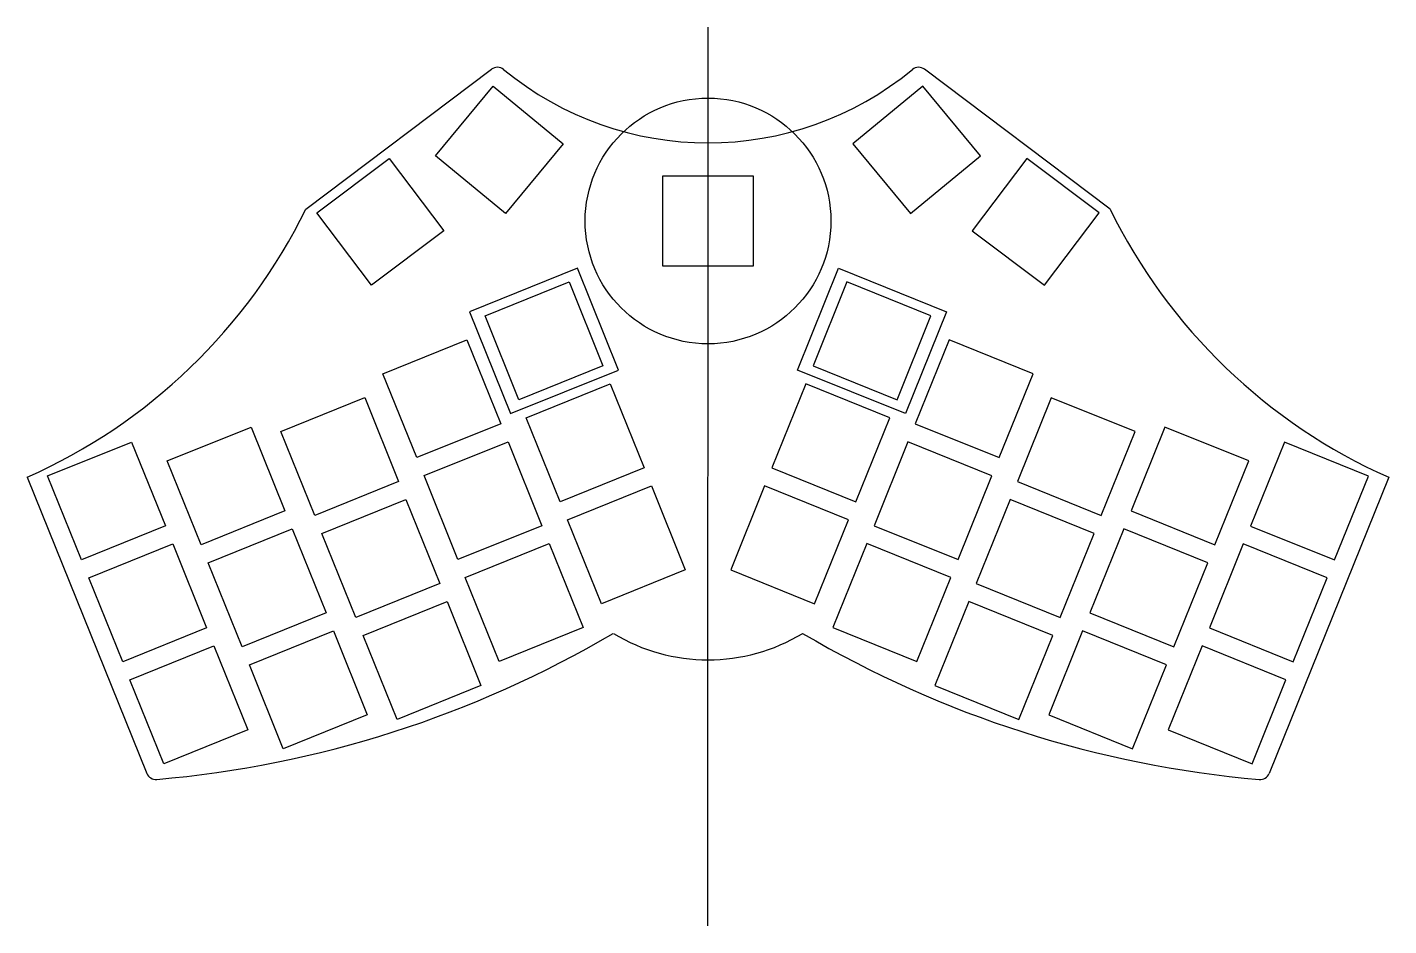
# Model space of a CAD drawing. Header units: millimetres. Extents: x -212 to -1, y -16 to 123.
import ezdxf

# ---------------------------------------------------------------- set-up
doc = ezdxf.new("R2010")
doc.units = ezdxf.units.MM
doc.layers.get('0').update_dxf_attribs({"linetype": 'CONTINUOUS'})

msp = doc.modelspace()

# ---------------------------------------------------------------- linework, layer by layer
for p, q in [((-106.68, -16.41), (-106.67, 122.54)), ((-168.86, 94.42), (-140.15, 116.05)), ((-44.49, 94.42), (-73.19, 116.05)), ((-211.96, 52.96), (-193.46, 7.16)), ((-1.39, 52.95), (-19.9, 7.15))]:
    msp.add_line(p, q)
for points in [[(-129.09, 104.53), (-137.99, 93.73), (-148.8, 102.64), (-139.89, 113.44)], [(-84.26, 104.53), (-75.35, 93.73), (-64.55, 102.63), (-73.45, 113.44)], [(-167.16, 93.83), (-155.97, 102.25), (-147.55, 91.07), (-158.73, 82.65)], [(-65.8, 91.07), (-54.62, 82.64), (-46.19, 93.82), (-57.37, 102.25)], [(-99.67, 85.58), (-113.67, 85.58), (-113.67, 99.58), (-99.67, 99.58)], [(-143.56, 78.55), (-137.2, 62.79), (-120.51, 69.53), (-126.87, 85.29)], [(-76.15, 62.79), (-92.84, 69.53), (-86.47, 85.29), (-69.78, 78.55)], [(-141.15, 77.91), (-128.17, 83.15), (-122.92, 70.17), (-135.91, 64.93)], [(-72.2, 77.91), (-85.18, 83.15), (-90.42, 70.17), (-77.44, 64.93)], [(-156.95, 68.96), (-143.97, 74.2), (-138.72, 61.23), (-151.7, 55.98)], [(-56.4, 68.96), (-69.38, 74.2), (-74.63, 61.22), (-61.64, 55.98)], [(-129.54, 49.17), (-134.78, 62.15), (-121.8, 67.39), (-116.56, 54.41)], [(-78.57, 62.15), (-91.55, 67.39), (-96.79, 54.41), (-83.81, 49.16)], [(-167.5, 47.03), (-172.75, 60.01), (-159.76, 65.26), (-154.52, 52.27)], [(-40.6, 60.01), (-53.58, 65.25), (-58.83, 52.27), (-45.85, 47.03)], [(-190.33, 55.48), (-177.35, 60.72), (-172.1, 47.74), (-185.08, 42.5)], [(-23.02, 55.47), (-36, 60.71), (-41.25, 47.74), (-28.27, 42.49)], [(-190.58, 45.42), (-203.56, 40.17), (-208.8, 53.15), (-195.82, 58.4)], [(-132.36, 45.46), (-145.34, 40.22), (-150.58, 53.2), (-137.6, 58.44)], [(-62.77, 53.19), (-75.75, 58.44), (-80.99, 45.46), (-68.01, 40.22)], [(-22.77, 45.41), (-9.79, 40.16), (-4.55, 53.14), (-17.53, 58.39)], [(-123.17, 33.4), (-128.42, 46.39), (-115.43, 51.63), (-110.19, 38.65)], [(-103.16, 38.65), (-90.18, 33.4), (-84.93, 46.38), (-97.92, 51.63)], [(-166.38, 44.25), (-153.4, 49.49), (-148.15, 36.51), (-161.14, 31.27)], [(-65.2, 36.51), (-52.22, 31.26), (-46.97, 44.24), (-59.95, 49.49)], [(-183.96, 39.72), (-170.98, 44.96), (-165.74, 31.98), (-178.72, 26.74)], [(-29.39, 39.71), (-42.37, 44.95), (-47.62, 31.97), (-34.63, 26.73)], [(-184.21, 29.65), (-197.19, 24.41), (-202.43, 37.39), (-189.45, 42.63)], [(-131.23, 42.68), (-125.99, 29.7), (-138.97, 24.46), (-144.21, 37.44)], [(-87.36, 29.7), (-74.38, 24.45), (-69.14, 37.43), (-82.12, 42.68)], [(-29.14, 29.65), (-16.16, 24.4), (-10.92, 37.38), (-23.9, 42.63)], [(-147.03, 33.73), (-141.79, 20.75), (-154.77, 15.51), (-160.01, 28.49)], [(-71.57, 20.75), (-58.58, 15.5), (-53.34, 28.48), (-66.32, 33.73)], [(-164.61, 29.2), (-159.37, 16.22), (-172.35, 10.97), (-177.59, 23.95)], [(-53.98, 16.21), (-41, 10.97), (-35.76, 23.95), (-48.74, 29.19)], [(-177.84, 13.89), (-190.82, 8.65), (-196.07, 21.63), (-183.09, 26.87)], [(-35.51, 13.88), (-22.53, 8.64), (-17.29, 21.62), (-30.27, 26.86)]]:
    msp.add_lwpolyline(points, close=True)
msp.add_circle((-106.67, 92.58), 19)
for centre, radius, start, end in [((-139.25, 114.85), 1.5, 50.4945, 126.9945), ((-106.67, 154.37), 49.71, 230.4945, 309.5), ((-74.1, 114.85), 1.5, 53, 129.5), ((-247.59, 133.12), 87.73, 293.963, 333.825), ((34.24, 133.11), 87.73, 206.1695, 246.0314), ((-206.4, 173.15), 167.55, 274.9514, 300.517), ((-106.67, 52.94), 28.23, 238.7522, 301.2422), ((-6.94, 173.14), 167.55, 239.4775, 265.043), ((-192.07, 7.72), 1.5, 201.9945, 274.9514), ((-21.29, 7.71), 1.5, 265.043, 338)]:
    msp.add_arc(centre, radius, start, end)

doc.saveas('drawing.dxf')
